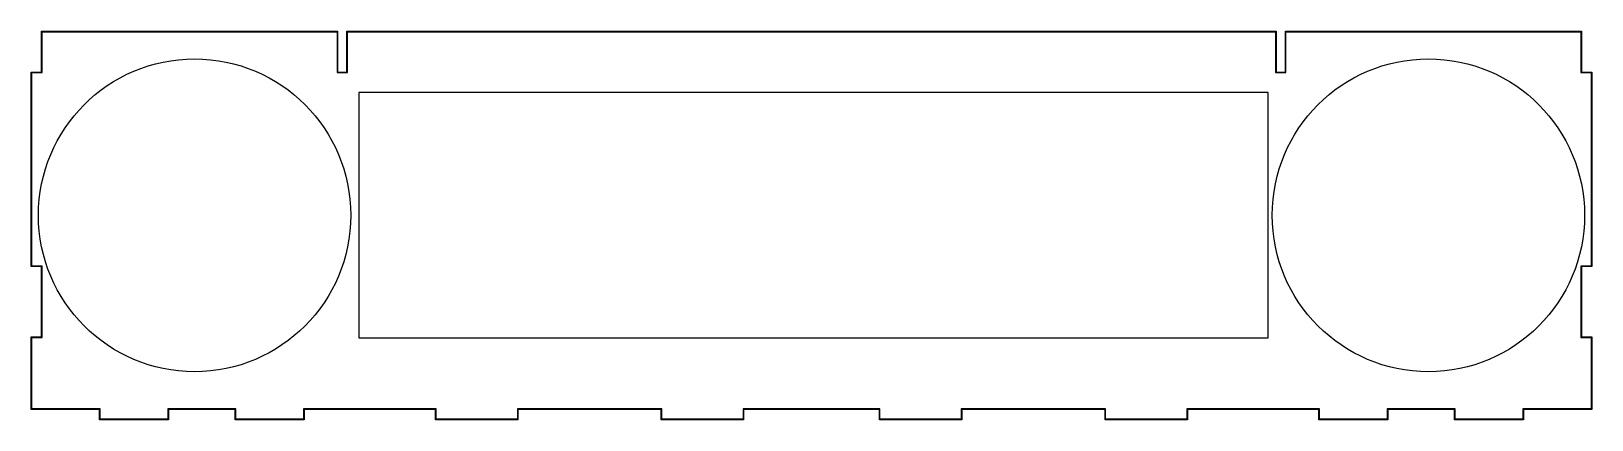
# Model space of a CAD drawing. Header units: millimetres. Extents: x -192 to 192, y -48 to 48.
import ezdxf

# ---------------------------------------------------------------- set-up
doc = ezdxf.new("R2010")
doc.units = ezdxf.units.MM
doc.layers.get('0').update_dxf_attribs({"linetype": 'CONTINUOUS'})

msp = doc.modelspace()

# ---------------------------------------------------------------- linework, layer by layer
for points in [[(-116.37, 37.63), (-114.09, 37.63), (-114.09, 47.63), (114.09, 47.63), (114.09, 37.63), (116.37, 37.63), (116.37, 47.63), (189.09, 47.63), (189.09, 37.63), (191.63, 37.63), (191.63, -10.09), (189.09, -10.09), (189.09, -27.33), (191.63, -27.33), (191.63, -45.09), (174.85, -45.09), (174.85, -47.63), (157.93, -47.63), (157.93, -45.09), (141.52, -45.09), (141.52, -47.63), (124.6, -47.63), (124.6, -45.09), (92.34, -45.09), (92.34, -47.63), (72.08, -47.63), (72.08, -45.09), (36.92, -45.09), (36.92, -47.63), (16.66, -47.63), (16.66, -45.09), (-16.66, -45.09), (-16.66, -47.63), (-36.92, -47.63), (-36.92, -45.09), (-72.08, -45.09), (-72.08, -47.63), (-92.34, -47.63), (-92.34, -45.09), (-124.6, -45.09), (-124.6, -47.63), (-141.52, -47.63), (-141.52, -45.09), (-157.93, -45.09), (-157.93, -47.63), (-174.85, -47.63), (-174.85, -45.09), (-191.63, -45.09), (-191.63, -27.33), (-189.09, -27.33), (-189.09, -10.09), (-191.63, -10.09), (-191.63, 37.63), (-189.09, 37.63), (-189.09, 47.63), (-116.37, 47.63)], [(191.5, 37.5), (191.5, -9.96), (188.96, -9.96), (188.96, -27.46), (191.5, -27.46), (191.5, -44.96), (174.72, -44.96), (174.72, -47.5), (158.06, -47.5), (158.06, -44.96), (141.39, -44.96), (141.39, -47.5), (124.72, -47.5), (124.72, -44.96), (92.21, -44.96), (92.21, -47.5), (72.21, -47.5), (72.21, -44.96), (36.79, -44.96), (36.79, -47.5), (16.79, -47.5), (16.79, -44.96), (-16.79, -44.96), (-16.79, -47.5), (-36.79, -47.5), (-36.79, -44.96), (-72.21, -44.96), (-72.21, -47.5), (-92.21, -47.5), (-92.21, -44.96), (-124.72, -44.96), (-124.72, -47.5), (-141.39, -47.5), (-141.39, -44.96), (-158.06, -44.96), (-158.06, -47.5), (-174.72, -47.5), (-174.72, -44.96), (-191.5, -44.96), (-191.5, -27.46), (-188.96, -27.46), (-188.96, -9.96), (-191.5, -9.96), (-191.5, 37.5), (-188.96, 37.5), (-188.96, 47.5), (-116.5, 47.5), (-116.5, 37.5), (-113.96, 37.5), (-113.96, 47.5), (113.96, 47.5), (113.96, 37.5), (116.5, 37.5), (116.5, 47.5), (188.96, 47.5), (188.96, 37.5)], [(-111.19, 32.61), (-111.19, -27.57), (112.19, -27.57), (112.19, 32.61)]]:
    msp.add_lwpolyline(points, close=True)
for centre in [(-151.5, 2.5), (151.5, 2.5)]:
    msp.add_circle(centre, 38.35)

doc.saveas('drawing.dxf')
